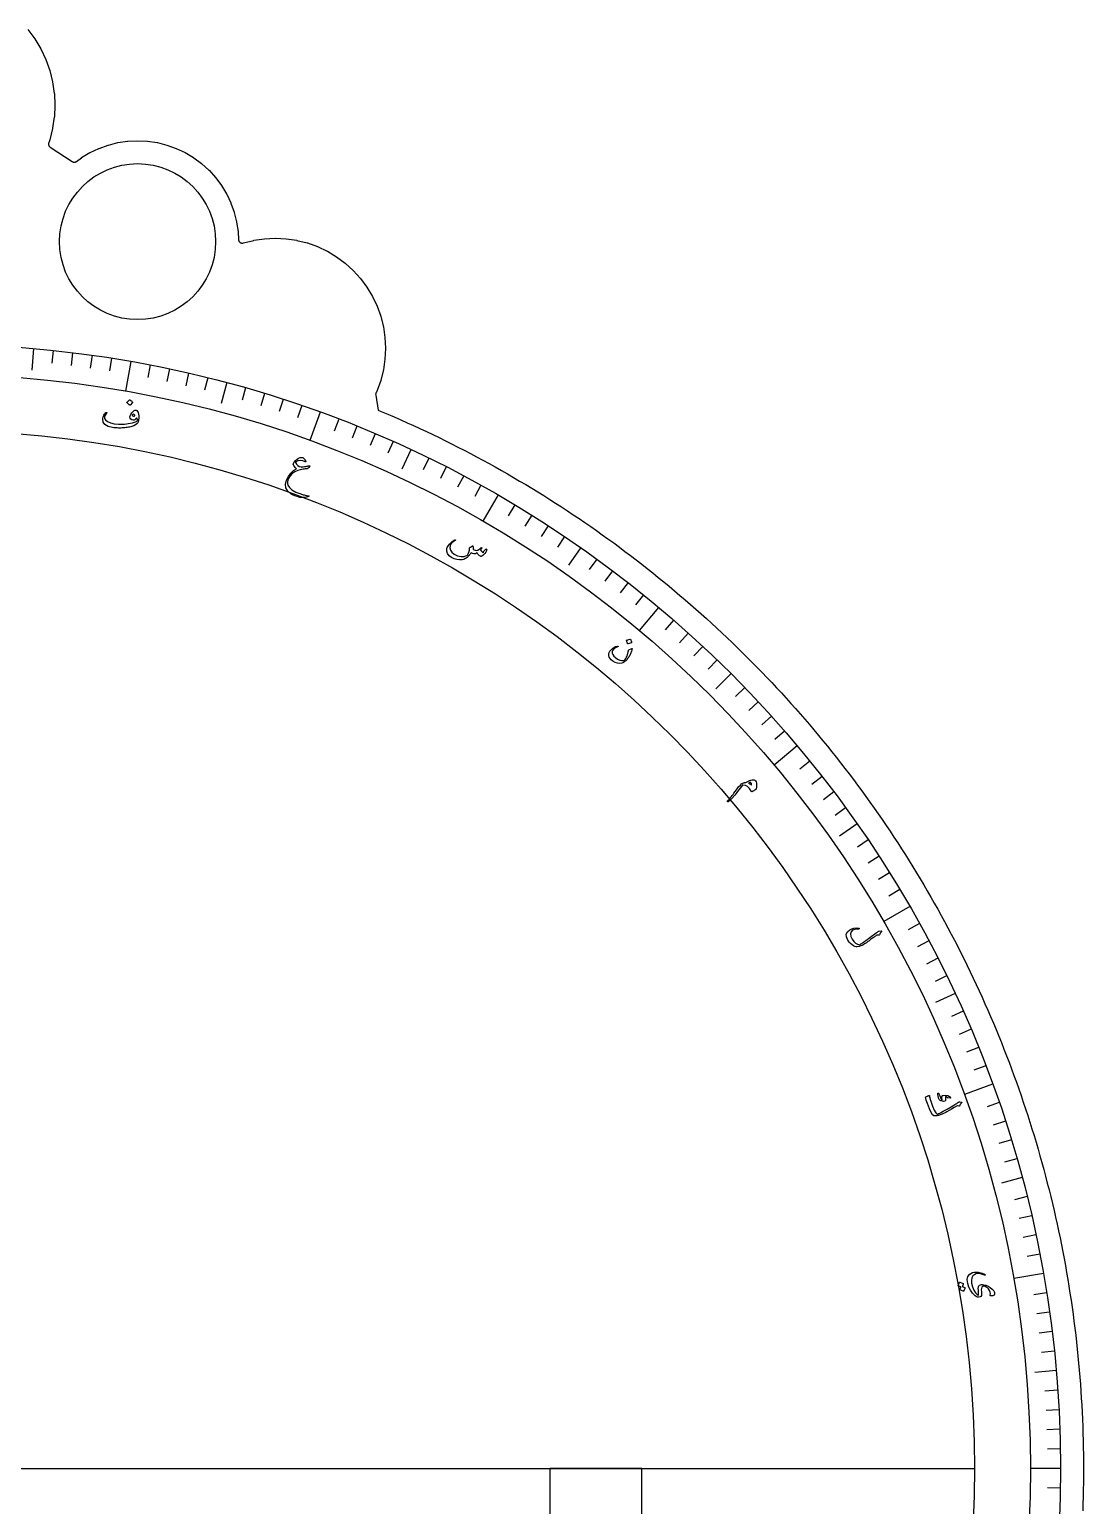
# Model space of a CAD drawing. Header units: millimetres. Extents: x -92 to 92, y -92 to 118.
# Drawn here: x 7.5 to 91.5, y -2.9 to 114.8 of the extents above; entities that cross this region are included whole.
import ezdxf

# ---------------------------------------------------------------- set-up
doc = ezdxf.new("R2010")
doc.units = ezdxf.units.MM
for name, color, linetype in [('CUT_INNER', 6, 'Continuous'), ('CUT_OUTER', 1, 'Continuous'), ('ENGRAVE', 7, 'Continuous'), ('ENGRAVE_FINE', 8, 'Continuous'), ('TEXT', 5, 'Continuous')]:
    doc.layers.add(name, color=color, linetype=linetype)

msp = doc.modelspace()

# ---------------------------------------------------------------- linework, layer by layer
at = {"layer": 'CUT_INNER'}
msp.add_circle((16.104, 97.8606), 6.222, dxfattribs=at)
at = {"layer": 'CUT_OUTER'}
msp.add_lwpolyline([(7.3604, 114.7801), (7.9079, 114.0419), (7.9161, 114.0296), (8.3886, 113.2413), (8.3955, 113.2283), (8.7885, 112.3974), (8.7941, 112.3838), (9.1038, 111.5184), (9.108, 111.5043), (9.3314, 110.6128), (9.3342, 110.5983), (9.4691, 109.6892), (9.4705, 109.6745), (9.5156, 108.7565), (9.5156, 108.7418), (9.4705, 107.8238), (9.4691, 107.8091), (9.3342, 106.8999), (9.3314, 106.8855), (9.108, 105.9939), (9.1038, 105.9799), (9.023, 105.7541), (9.0147, 105.7268), (9.009, 105.6989), (9.006, 105.6706), (9.0056, 105.6421), (9.008, 105.6137), (9.0131, 105.5857), (9.0208, 105.5582), (9.0311, 105.5317), (9.0439, 105.5062), (9.059, 105.482), (9.0763, 105.4594), (9.0957, 105.4385), (9.117, 105.4196), (9.14, 105.4028), (10.8854, 104.2489), (10.9117, 104.2334), (10.9394, 104.2206), (10.9683, 104.2107), (10.9981, 104.2038), (11.0284, 104.2), (11.0589, 104.1993), (11.0893, 104.2016), (11.1194, 104.2071), (11.1487, 104.2156), (11.1771, 104.227), (11.2041, 104.2413), (11.2295, 104.2582), (11.6246, 104.5512), (11.6369, 104.5594), (12.302, 104.9581), (12.315, 104.965), (13.016, 105.2966), (13.0296, 105.3022), (13.7597, 105.5634), (13.7738, 105.5677), (14.526, 105.7561), (14.5404, 105.759), (15.3075, 105.8728), (15.3221, 105.8742), (16.0966, 105.9123), (16.1114, 105.9123), (16.8859, 105.8742), (16.9005, 105.8728), (17.6676, 105.759), (17.682, 105.7561), (18.4342, 105.5677), (18.4483, 105.5634), (19.1784, 105.3022), (19.192, 105.2966), (19.893, 104.965), (19.906, 104.9581), (20.5711, 104.5594), (20.5834, 104.5512), (21.2062, 104.0893), (21.2176, 104.08), (21.7922, 103.5592), (21.8026, 103.5488), (22.3233, 102.9742), (22.3327, 102.9629), (22.7946, 102.34), (22.8028, 102.3278), (23.2014, 101.6626), (23.2084, 101.6497), (23.5399, 100.9487), (23.5456, 100.9351), (23.8068, 100.2049), (23.8111, 100.1909), (23.9995, 99.4386), (24.0024, 99.4242), (24.1161, 98.6572), (24.1176, 98.6425), (24.1477, 98.029), (24.1505, 98.0004), (24.156, 97.9723), (24.1641, 97.9448), (24.1749, 97.9182), (24.1881, 97.8928), (24.2037, 97.8687), (24.2215, 97.8463), (24.2413, 97.8256), (24.2631, 97.807), (24.2865, 97.7905), (24.3114, 97.7763), (24.3376, 97.7645), (24.3647, 97.7553), (24.3926, 97.7487), (24.4211, 97.7449), (24.4497, 97.7437), (24.4783, 97.7453), (24.5067, 97.7496), (24.5345, 97.7566), (24.5413, 97.7587), (25.3632, 97.9646), (25.3776, 97.9674), (26.2157, 98.0918), (26.2304, 98.0932), (27.0766, 98.1348), (27.0914, 98.1348), (27.9376, 98.0932), (27.9523, 98.0918), (28.7904, 97.9674), (28.8048, 97.9646), (29.6267, 97.7587), (29.6408, 97.7544), (30.4386, 97.469), (30.4521, 97.4633), (31.2181, 97.1011), (31.2311, 97.0941), (31.9578, 96.6586), (31.97, 96.6504), (32.6506, 96.1456), (32.662, 96.1363), (33.2898, 95.5673), (33.3002, 95.5569), (33.8692, 94.9291), (33.8785, 94.9177), (34.3832, 94.2372), (34.3914, 94.2249), (34.827, 93.4982), (34.8339, 93.4852), (35.1962, 92.7193), (35.2018, 92.7057), (35.4873, 91.9079), (35.4916, 91.8939), (35.6974, 91.072), (35.7003, 91.0575), (35.8246, 90.2194), (35.8261, 90.2048), (35.8676, 89.3585), (35.8676, 89.3438), (35.8261, 88.4975), (35.8246, 88.4829), (35.7003, 87.6447), (35.6974, 87.6303), (35.4916, 86.8084), (35.4873, 86.7943), (35.2018, 85.9966), (35.1962, 85.983), (35.1108, 85.8024), (35.0992, 85.7743), (35.0905, 85.7453), (35.0848, 85.7155), (35.0822, 85.6852), (35.0826, 85.6549), (35.0861, 85.6248), (35.2866, 84.4217), (35.5336, 84.3185), (36.0503, 84.0989), (36.5656, 83.8761), (37.0796, 83.6502), (37.5922, 83.4211), (38.1033, 83.1889), (38.613, 82.9535), (39.1213, 82.715), (39.6281, 82.4734), (40.1334, 82.2287), (40.6372, 81.9809), (41.1394, 81.73), (41.6401, 81.4761), (42.1393, 81.219), (42.6368, 80.9589), (43.1328, 80.6958), (43.6271, 80.4296), (44.1198, 80.1604), (44.6108, 79.8882), (45.1002, 79.613), (45.5878, 79.3347), (46.0738, 79.0535), (46.558, 78.7693), (47.0404, 78.4822), (47.5211, 78.1921), (48, 77.899), (48.477, 77.603), (48.9523, 77.3041), (49.4257, 77.0023), (49.8972, 76.6976), (50.3669, 76.39), (50.8347, 76.0795), (51.3005, 75.7661), (51.7645, 75.4499), (52.2264, 75.1309), (52.6864, 74.809), (53.1445, 74.4843), (53.6005, 74.1568), (54.0545, 73.8266), (54.5065, 73.4935), (54.9564, 73.1577), (55.4043, 72.8191), (55.85, 72.4778), (56.2937, 72.1337), (56.7352, 71.7869), (57.1746, 71.4375), (57.6119, 71.0853), (58.047, 70.7305), (58.4799, 70.373), (58.9106, 70.0128), (59.3391, 69.65), (59.7653, 69.2846), (60.1893, 68.9166), (60.611, 68.546), (61.0305, 68.1728), (61.4476, 67.797), (61.8625, 67.4187), (62.275, 67.0379), (62.6852, 66.6545), (63.093, 66.2686), (63.4984, 65.8802), (63.9014, 65.4894), (64.3021, 65.096), (64.7003, 64.7003), (65.096, 64.3021), (65.4894, 63.9014), (65.8802, 63.4984), (66.2686, 63.093), (66.6545, 62.6852), (67.0379, 62.275), (67.4187, 61.8625), (67.797, 61.4476), (68.1728, 61.0305), (68.546, 60.611), (68.9166, 60.1893), (69.2846, 59.7653), (69.65, 59.3391), (70.0128, 58.9106), (70.373, 58.4799), (70.7305, 58.047), (71.0853, 57.6119), (71.4375, 57.1746), (71.7869, 56.7352), (72.1337, 56.2937), (72.4778, 55.85), (72.8191, 55.4043), (73.1577, 54.9564), (73.4935, 54.5065), (73.8266, 54.0545), (74.1568, 53.6005), (74.4843, 53.1445), (74.809, 52.6864), (75.1309, 52.2264), (75.4499, 51.7645), (75.7661, 51.3005), (76.0795, 50.8347), (76.39, 50.3669), (76.6976, 49.8972), (77.0023, 49.4257), (77.3041, 48.9523), (77.603, 48.477), (77.899, 48), (78.1921, 47.5211), (78.4822, 47.0404), (78.7693, 46.558), (79.0535, 46.0738), (79.3347, 45.5878), (79.613, 45.1002), (79.8882, 44.6108), (80.1604, 44.1198), (80.4296, 43.6271), (80.6958, 43.1328), (80.9589, 42.6368), (81.219, 42.1393), (81.4761, 41.6401), (81.73, 41.1394), (81.9809, 40.6372), (82.2287, 40.1334), (82.4734, 39.6281), (82.715, 39.1213), (82.9535, 38.613), (83.1889, 38.1033), (83.4211, 37.5922), (83.6502, 37.0796), (83.8761, 36.5656), (84.0989, 36.0503), (84.3185, 35.5336), (84.535, 35.0155), (84.7482, 34.4962), (84.9583, 33.9755), (85.1652, 33.4536), (85.3688, 32.9304), (85.5693, 32.406), (85.7665, 31.8803), (85.9605, 31.3535), (86.1513, 30.8254), (86.3388, 30.2962), (86.5231, 29.7659), (86.7041, 29.2344), (86.8818, 28.7019), (87.0563, 28.1682), (87.2275, 27.6335), (87.3954, 27.0978), (87.56, 26.561), (87.7214, 26.0233), (87.8794, 25.4846), (88.0341, 24.9449), (88.1855, 24.4042), (88.3336, 23.8627), (88.4783, 23.3202), (88.6198, 22.7769), (88.7579, 22.2327), (88.8926, 21.6877), (89.024, 21.1418), (89.1521, 20.5952), (89.2767, 20.0478), (89.3981, 19.4996), (89.516, 18.9507), (89.6306, 18.4011), (89.7419, 17.8508), (89.8497, 17.2998), (89.9542, 16.7481), (90.0552, 16.1959), (90.1529, 15.643), (90.2472, 15.0896), (90.3381, 14.5355), (90.4256, 13.9809), (90.5097, 13.4258), (90.5903, 12.8702), (90.6676, 12.3141), (90.7414, 11.7576), (90.8119, 11.2006), (90.8789, 10.6432), (90.9425, 10.0853), (91.0027, 9.5271), (91.0594, 8.9686), (91.1127, 8.4097), (91.1626, 7.8505), (91.2091, 7.2909), (91.2521, 6.7312), (91.2917, 6.1711), (91.3278, 5.6108), (91.3605, 5.0504), (91.3898, 4.4897), (91.4156, 3.9289), (91.438, 3.3679), (91.4569, 2.8067), (91.4724, 2.2455), (91.4845, 1.6842), (91.4931, 1.1228), (91.4983, 0.5614), (91.5, 0), (91.4983, -0.5614), (91.4931, -1.1228), (91.4845, -1.6842), (91.4724, -2.2455), (91.4569, -2.8067), (91.438, -3.3679)], dxfattribs=at)
at = {"layer": 'ENGRAVE'}
for points in [[(7.8153, 89.3288), (7.6657, 87.6197)], [(15.571, 88.3077), (15.154, 85.9423)], [(23.2083, 86.6146), (22.7643, 84.9574)], [(30.6689, 84.2622), (29.8475, 82.0052)], [(37.8962, 81.2686), (37.1711, 79.7137)], [(44.835, 77.6565), (43.6341, 75.5764)], [(51.4326, 73.4534), (50.4486, 72.048)], [(57.6388, 68.6912), (56.0949, 66.8513)], [(63.4063, 63.4063), (62.1931, 62.1931)], [(68.6912, 57.6388), (66.8513, 56.0949)], [(73.4534, 51.4326), (72.048, 50.4486)], [(77.6565, 44.835), (75.5764, 43.6341)], [(81.2686, 37.8962), (79.7137, 37.1711)], [(84.2622, 30.6689), (82.0052, 29.8475)], [(86.6146, 23.2083), (84.9574, 22.7643)], [(88.3077, 15.571), (85.9423, 15.154)], [(89.3288, 7.8153), (87.6197, 7.6657)], [(-82.8075, 0), (82.8075, 0)], [(-56.3091, 0), (-56.3091, -56.3091), (56.3091, -56.3091), (56.3091, 0)], [(-48.9889, 0), (-48.9889, -48.9889), (48.9889, -48.9889), (48.9889, 0)], [(56.3091, 0), (48.9889, 0)], [(89.67, 0), (87.2681, 0)]]:
    msp.add_lwpolyline(points, dxfattribs=at)
for radius in [89.67, 89.67, 87.2681, 82.8075, 82.8075]:
    msp.add_circle((0, 0), radius, dxfattribs=at)
at = {"layer": 'ENGRAVE_FINE'}
for points in [[(9.3731, 89.1788), (9.2655, 88.155)], [(10.928, 89.0016), (10.8026, 87.9799)], [(12.4797, 88.7973), (12.3364, 87.778)], [(14.0275, 88.566), (13.8664, 87.5493)], [(17.1098, 88.0225), (16.9134, 87.012)], [(18.6434, 87.7105), (18.4294, 86.7036)], [(20.1714, 87.3718), (19.9398, 86.3688)], [(21.6931, 87.0064), (21.4441, 86.0076)], [(24.7164, 86.1963), (24.4327, 85.2068)], [(26.217, 85.7518), (25.916, 84.7675)], [(27.7096, 85.2812), (27.3915, 84.3022)], [(29.1937, 84.7847), (28.8586, 83.8114)], [(32.1349, 83.7142), (31.766, 82.7532)], [(33.591, 83.1406), (33.2054, 82.1862)], [(35.0369, 82.5417), (34.6347, 81.5941)], [(36.4721, 81.9176), (36.0534, 80.9772)], [(39.3087, 80.5949), (38.8575, 79.6697)], [(40.7093, 79.8966), (40.242, 78.9794)], [(42.0975, 79.1739), (41.6143, 78.265)], [(43.4729, 78.4271), (42.9738, 77.5268)], [(46.1835, 76.8622), (45.6533, 75.9798)], [(47.5179, 76.0445), (46.9724, 75.1715)], [(48.8378, 75.2036), (48.2771, 74.3403)], [(50.1428, 74.3398), (49.5672, 73.4864)], [(52.7067, 72.5446), (52.1017, 71.7118)], [(53.9648, 71.6136), (53.3453, 70.7916)], [(55.2064, 70.6609), (54.5726, 69.8498)], [(56.4312, 69.6867), (55.7834, 68.8867)], [(58.8288, 67.6748), (58.1535, 66.8979)], [(60.0009, 66.6378), (59.3122, 65.8728)], [(61.1548, 65.5805), (60.4528, 64.8276)], [(62.29, 64.5032), (61.575, 63.7627)], [(64.5032, 62.29), (63.7627, 61.575)], [(65.5805, 61.1548), (64.8276, 60.4528)], [(66.6378, 60.0009), (65.8728, 59.3122)], [(67.6748, 58.8288), (66.8979, 58.1535)], [(69.6867, 56.4312), (68.8867, 55.7834)], [(70.6609, 55.2064), (69.8498, 54.5726)], [(71.6136, 53.9648), (70.7916, 53.3453)], [(72.5446, 52.7067), (71.7118, 52.1017)], [(74.3398, 50.1428), (73.4864, 49.5672)], [(75.2036, 48.8378), (74.3403, 48.2771)], [(76.0445, 47.5179), (75.1715, 46.9724)], [(76.8622, 46.1835), (75.9798, 45.6533)], [(78.4271, 43.4729), (77.5268, 42.9738)], [(79.1739, 42.0975), (78.265, 41.6143)], [(79.8966, 40.7093), (78.9794, 40.242)], [(80.5949, 39.3087), (79.6697, 38.8575)], [(81.9176, 36.4721), (80.9772, 36.0534)], [(82.5417, 35.0369), (81.5941, 34.6347)], [(83.1406, 33.591), (82.1862, 33.2054)], [(83.7142, 32.1349), (82.7532, 31.766)], [(84.7847, 29.1937), (83.8114, 28.8586)], [(85.2812, 27.7096), (84.3022, 27.3915)], [(85.7518, 26.217), (84.7675, 25.916)], [(86.1963, 24.7164), (85.2068, 24.4327)], [(87.0064, 21.6931), (86.0076, 21.4441)], [(87.3718, 20.1714), (86.3688, 19.9398)], [(87.7105, 18.6434), (86.7036, 18.4294)], [(88.0225, 17.1098), (87.012, 16.9134)], [(88.566, 14.0275), (87.5493, 13.8664)], [(88.7973, 12.4797), (87.778, 12.3364)], [(89.0016, 10.928), (87.9799, 10.8026)], [(89.1788, 9.3731), (88.155, 9.2655)], [(89.4516, 6.2551), (88.4247, 6.1833)], [(89.5471, 4.693), (88.5191, 4.6391)], [(89.6154, 3.1294), (88.5866, 3.0935)], [(89.6563, 1.565), (88.6271, 1.547)], [(89.6563, -1.565), (88.6271, -1.547)]]:
    msp.add_lwpolyline(points, dxfattribs=at)
at = {"layer": 'TEXT'}
for points in [[(15.4658, 85.2332), (15.4707, 85.2365), (15.4769, 85.2378), (15.4845, 85.2373), (15.4935, 85.2348), (15.5534, 85.1975), (15.6084, 85.1551), (15.6586, 85.1076), (15.704, 85.0551), (15.7079, 85.0477), (15.709, 85.0407), (15.7072, 85.0344), (15.7025, 85.0285), (15.5016, 84.81), (15.4948, 84.8051), (15.4871, 84.8051), (15.4785, 84.8098), (15.4692, 84.8192), (15.4611, 84.8274), (15.4482, 84.8399), (15.4305, 84.8565), (15.408, 84.8774), (15.3804, 84.9026), (15.3471, 84.9321), (15.3081, 84.966), (15.2635, 85.0043), (15.2578, 85.0103), (15.2554, 85.0158), (15.2562, 85.0207), (15.2604, 85.025)], [(15.9219, 84.4293), (15.9884, 84.4216), (16.0488, 84.3843), (16.1031, 84.3173), (16.1512, 84.2208), (16.1873, 84.1003), (16.2057, 83.9612), (16.2064, 83.8037), (16.1895, 83.6277), (16.1792, 83.5646), (16.1636, 83.5072), (16.1428, 83.4555), (16.1169, 83.4094), (16.0398, 83.3222), (15.9354, 83.2448), (15.8037, 83.1772), (15.6447, 83.1191), (15.5567, 83.0948), (15.4665, 83.073), (15.3741, 83.0539), (15.2796, 83.0374), (15.1827, 83.0236), (15.0833, 83.0124), (14.9812, 83.0039), (14.8766, 82.9981), (14.772, 82.9946), (14.6702, 82.9933), (14.5711, 82.9941), (14.4747, 82.997), (14.3808, 83.0023), (14.2892, 83.0102), (14.2, 83.0208), (14.1131, 83.0341), (13.7566, 83.1242), (13.5063, 83.263), (13.362, 83.4514), (13.3239, 83.69), (13.33, 83.743), (13.3426, 83.8025), (13.3617, 83.8685), (13.3873, 83.941), (13.4227, 84.0194), (13.4663, 84.094), (13.5182, 84.1648), (13.5784, 84.2317), (13.587, 84.2391), (13.5964, 84.2439), (13.6066, 84.246), (13.6177, 84.2455), (13.6279, 84.2424), (13.6356, 84.2367), (13.6408, 84.2285), (13.6435, 84.2179), (13.6438, 84.2065), (13.6417, 84.1964), (13.6373, 84.1875), (13.6306, 84.1798), (13.5142, 84.0207), (13.4609, 83.8773), (13.4706, 83.7498), (13.5429, 83.6381), (13.7202, 83.5049), (13.9531, 83.4047), (14.2417, 83.337), (14.5862, 83.3013), (14.7394, 83.2966), (14.8941, 83.2989), (15.0504, 83.3082), (15.2083, 83.3244), (15.3676, 83.3477), (15.5283, 83.378), (15.6903, 83.4154), (15.8536, 83.4598), (15.942, 83.4903), (16.0116, 83.5281), (16.0624, 83.5733), (16.0945, 83.6258), (16.0906, 83.6669), (16.0795, 83.7061), (16.0613, 83.7433), (16.0359, 83.7784), (16.0325, 83.7805), (16.0276, 83.7792), (16.0211, 83.7743), (16.0132, 83.7659), (15.952, 83.6998), (15.8887, 83.6534), (15.8233, 83.6266), (15.7558, 83.6196), (15.6386, 83.6399), (15.5549, 83.6908), (15.5047, 83.7724), (15.4879, 83.8848), (15.5057, 83.978), (15.5581, 84.0862), (15.6451, 84.2093), (15.767, 84.3474), (15.8036, 84.3803), (15.8416, 84.4049), (15.8811, 84.4212), (15.9219, 84.4293)], [(15.8715, 83.9645), (15.8864, 83.9768), (15.8926, 83.9908), (15.8903, 84.0063), (15.8793, 84.0236), (15.8303, 84.0694), (15.7828, 84.0871), (15.7368, 84.0769), (15.6924, 84.0385), (15.6851, 84.0256), (15.6818, 84.0136), (15.6825, 84.0025), (15.6871, 83.9924), (15.7275, 83.955), (15.7717, 83.9379), (15.8197, 83.941), (15.8715, 83.9645)], [(29.1682, 80.6566), (29.2222, 80.652), (29.2756, 80.6318), (29.3281, 80.596), (29.3798, 80.5446), (29.4046, 80.5143), (29.4268, 80.4848), (29.4464, 80.4559), (29.4633, 80.4278), (29.4777, 80.4007), (29.4895, 80.3747), (29.4989, 80.3497), (29.5059, 80.326), (29.5083, 80.3044), (29.5005, 80.2945), (29.4823, 80.2963), (29.4538, 80.3099), (29.2711, 80.3907), (29.0828, 80.4133), (28.8893, 80.3777), (28.6908, 80.2838), (28.6833, 80.2757), (28.6799, 80.2657), (28.6807, 80.2538), (28.6857, 80.2399), (28.7692, 80.1139), (28.8721, 80.0132), (28.9945, 79.9377), (29.1365, 79.8873), (29.1639, 79.8831), (29.2011, 79.8831), (29.2483, 79.8874), (29.3055, 79.8959), (29.4117, 79.9168), (29.5055, 79.9351), (29.5869, 79.9508), (29.656, 79.964), (29.7127, 79.9747), (29.757, 79.9829), (29.7889, 79.9887), (29.8083, 79.992), (29.8337, 79.9907), (29.8436, 79.9797), (29.8379, 79.9591), (29.8167, 79.9289), (29.7503, 79.8536), (29.6966, 79.799), (29.6555, 79.7654), (29.6271, 79.7526), (29.5519, 79.746), (29.4712, 79.7359), (29.3851, 79.7222), (29.2936, 79.7049), (29.1966, 79.684), (29.0943, 79.6595), (28.9866, 79.6314), (28.8736, 79.5996), (28.6361, 79.5046), (28.4325, 79.3659), (28.2629, 79.1836), (28.1269, 78.9581), (28.0774, 78.8266), (28.0543, 78.6962), (28.0574, 78.567), (28.0866, 78.4389), (28.2022, 78.2398), (28.4111, 78.0565), (28.7131, 77.8882), (29.1083, 77.7339), (29.1711, 77.7147), (29.2393, 77.6953), (29.3127, 77.6755), (29.3915, 77.6555), (29.4754, 77.6354), (29.5644, 77.6155), (29.6585, 77.5957), (29.7577, 77.5761), (29.7744, 77.5717), (29.7859, 77.5661), (29.7923, 77.5595), (29.7934, 77.5518), (29.7665, 77.5262), (29.6885, 77.5017), (29.5594, 77.4781), (29.3794, 77.455), (29.2719, 77.4456), (29.18, 77.4429), (29.1037, 77.4471), (29.0429, 77.4583), (28.8248, 77.5212), (28.6314, 77.5902), (28.4625, 77.6655), (28.3183, 77.7472), (28.068, 77.9633), (27.9272, 78.2142), (27.8959, 78.5006), (27.9749, 78.8227), (28.1259, 79.1368), (28.309, 79.396), (28.5247, 79.5999), (28.773, 79.7484), (28.6788, 79.839), (28.6057, 79.9227), (28.5537, 79.9997), (28.5229, 80.0699), (28.517, 80.0959), (28.5161, 80.1223), (28.5202, 80.1492), (28.5292, 80.1764), (28.5659, 80.2454), (28.607, 80.3084), (28.6527, 80.3654), (28.7028, 80.4164), (28.8218, 80.5125), (28.9391, 80.5846), (29.0545, 80.6326), (29.1682, 80.6566)], [(43.8649, 73.3335), (43.8774, 73.3429), (43.8891, 73.348), (43.9001, 73.3486), (43.9105, 73.3448), (43.9216, 73.3362), (43.9292, 73.3259), (43.9334, 73.3137), (43.934, 73.2999), (43.929, 73.2547), (43.9142, 73.2038), (43.8897, 73.1472), (43.8555, 73.0848), (43.7895, 72.989), (43.7141, 72.9056), (43.6293, 72.8345), (43.5352, 72.7758), (43.5081, 72.7643), (43.4824, 72.7582), (43.458, 72.7576), (43.4349, 72.7625), (43.363, 72.7994), (43.2956, 72.856), (43.2328, 72.9325), (43.1744, 73.0288), (43.0441, 72.9726), (42.9203, 72.957), (42.8029, 72.9821), (42.6918, 73.0479), (42.6529, 72.9898), (42.6139, 72.935), (42.5746, 72.8834), (42.5351, 72.8351), (42.4951, 72.7896), (42.4545, 72.7467), (42.4132, 72.7063), (42.3713, 72.6684), (42.2881, 72.6045), (42.1967, 72.554), (42.0971, 72.5167), (41.9894, 72.4928), (41.761, 72.4767), (41.5423, 72.4985), (41.333, 72.5581), (41.1328, 72.6556), (40.9318, 72.8087), (40.8033, 72.9842), (40.7473, 73.1828), (40.7638, 73.4045), (40.788, 73.4743), (40.828, 73.5504), (40.8836, 73.6329), (40.955, 73.7218), (41.042, 73.8144), (41.1426, 73.905), (41.2568, 73.9937), (41.3848, 74.0803), (41.3939, 74.0852), (41.4029, 74.0872), (41.4118, 74.0866), (41.4205, 74.0831), (41.4282, 74.0778), (41.434, 74.0717), (41.438, 74.0648), (41.44, 74.057), (41.4391, 74.0478), (41.4359, 74.0395), (41.4302, 74.032), (41.4222, 74.0253), (41.2556, 73.908), (41.1324, 73.8038), (41.0525, 73.7128), (41.0158, 73.6351), (40.996, 73.4297), (41.0425, 73.2462), (41.1551, 73.0846), (41.3339, 72.9445), (41.6168, 72.8068), (41.8876, 72.7443), (42.1469, 72.7573), (42.395, 72.8459), (42.4612, 72.9609), (42.513, 73.0928), (42.5502, 73.2418), (42.5729, 73.4078), (42.5738, 73.4255), (42.5771, 73.4398), (42.5828, 73.4508), (42.5908, 73.4586), (42.6247, 73.4815), (42.6567, 73.503), (42.6869, 73.5228), (42.7153, 73.5411), (42.7416, 73.5575), (42.7656, 73.5716), (42.7873, 73.5835), (42.8068, 73.5931), (42.8166, 73.5962), (42.8244, 73.5953), (42.8303, 73.5902), (42.8343, 73.5809), (42.8356, 73.5749), (42.8371, 73.5659), (42.8387, 73.5539), (42.8406, 73.539), (42.8422, 73.5213), (42.8434, 73.501), (42.844, 73.4782), (42.844, 73.4528), (42.8453, 73.4033), (42.8488, 73.3658), (42.8546, 73.3404), (42.8626, 73.3271), (42.9332, 73.2774), (43.0148, 73.2465), (43.1075, 73.2345), (43.2114, 73.2411), (43.2581, 73.2587), (43.317, 73.2978), (43.3883, 73.3584), (43.4718, 73.4405), (43.4798, 73.4482), (43.4891, 73.4533), (43.4997, 73.4557), (43.5116, 73.4554), (43.5219, 73.4536), (43.5306, 73.4499), (43.5376, 73.4443), (43.543, 73.4367), (43.5434, 73.4125), (43.5277, 73.3766), (43.4959, 73.3292), (43.4481, 73.2701), (43.4848, 73.2007), (43.5325, 73.1411), (43.5913, 73.0912), (43.6612, 73.0509), (43.6727, 73.0722), (43.6801, 73.0907), (43.6834, 73.1063), (43.6825, 73.119), (43.6805, 73.1318), (43.6813, 73.1429), (43.685, 73.1522), (43.6915, 73.1599)], [(55.3669, 66.1563), (55.3728, 66.1568), (55.3789, 66.1549), (55.3853, 66.1507), (55.3918, 66.1441), (55.4251, 66.0822), (55.4518, 66.0183), (55.4718, 65.9524), (55.4851, 65.8844), (55.4848, 65.876), (55.4823, 65.8695), (55.4776, 65.8648), (55.4706, 65.8621), (55.1885, 65.771), (55.1801, 65.7702), (55.1734, 65.7739), (55.1684, 65.7822), (55.165, 65.7951), (55.162, 65.8062), (55.157, 65.8233), (55.1499, 65.8465), (55.1408, 65.8757), (55.1293, 65.9111), (55.1151, 65.9532), (55.0982, 66.0018), (55.0785, 66.057), (55.0765, 66.0651), (55.0771, 66.071), (55.0803, 66.0748), (55.086, 66.0765)], [(55.5213, 65.3776), (55.5065, 65.317), (55.4894, 65.255), (55.47, 65.1917), (55.4484, 65.1271), (55.4239, 65.0611), (55.396, 64.9937), (55.3646, 64.9249), (55.3298, 64.8546), (55.2931, 64.7864), (55.254, 64.7211), (55.2124, 64.6586), (55.1684, 64.5991), (55.1218, 64.5423), (55.0725, 64.4881), (55.0205, 64.4364), (54.9658, 64.3873), (54.904, 64.3396), (54.8415, 64.3), (54.7785, 64.2685), (54.7148, 64.2452), (54.5415, 64.216), (54.3617, 64.2338), (54.1754, 64.2984), (53.9821, 64.4098), (53.8578, 64.5086), (53.7646, 64.6141), (53.7023, 64.7262), (53.6711, 64.8452), (53.6718, 64.9642), (53.7005, 65.0804), (53.757, 65.1939), (53.8416, 65.3046), (53.95, 65.4065), (54.0709, 65.4904), (54.2046, 65.5564), (54.351, 65.6042), (54.3705, 65.6073), (54.3856, 65.6056), (54.396, 65.599), (54.402, 65.5877), (54.4038, 65.5727), (54.397, 65.5596), (54.3814, 65.5483), (54.3572, 65.5389), (54.1895, 65.4651), (54.0641, 65.3771), (53.9809, 65.2751), (53.9397, 65.1593), (53.9397, 65.0391), (53.9808, 64.919), (54.063, 64.7989), (54.1861, 64.6788), (54.358, 64.5611), (54.5345, 64.4838), (54.7159, 64.4468), (54.9024, 64.4502), (54.9074, 64.4516), (54.9131, 64.4551), (54.9195, 64.4608), (54.9267, 64.4685), (54.9768, 64.5347), (55.026, 64.6195), (55.0743, 64.7231), (55.1215, 64.8454), (55.1432, 64.9087), (55.1627, 64.9682), (55.18, 65.0238), (55.195, 65.0756), (55.2077, 65.1236), (55.2175, 65.1677), (55.2245, 65.2079), (55.2288, 65.2442), (55.2318, 65.2625), (55.2371, 65.2772), (55.2449, 65.2882), (55.255, 65.2957), (55.4895, 65.4176), (55.5059, 65.4224), (55.5166, 65.4173), (55.5218, 65.4024), (55.5213, 65.3776)], [(64.6, 54.7311), (64.6461, 54.7584), (64.6929, 54.7844), (64.7406, 54.8092), (64.789, 54.8327), (64.8382, 54.8544), (64.888, 54.8737), (64.9386, 54.8906), (64.9898, 54.905), (65.0885, 54.9243), (65.1734, 54.9297), (65.2445, 54.9212), (65.3019, 54.8989), (65.3657, 54.8451), (65.4111, 54.7649), (65.4379, 54.6585), (65.446, 54.5259), (65.4455, 54.4871), (65.4438, 54.4485), (65.4409, 54.4099), (65.4368, 54.3715), (65.4317, 54.3331), (65.4256, 54.2944), (65.4186, 54.2556), (65.4108, 54.2165), (65.4051, 54.1952), (65.3971, 54.1773), (65.3868, 54.1629), (65.3742, 54.1519), (65.3151, 54.1174), (65.2622, 54.0869), (65.2153, 54.0604), (65.1745, 54.0379), (65.1405, 54.0195), (65.1138, 54.0057), (65.0943, 53.9962), (65.0822, 53.9913), (65.0643, 53.989), (65.0489, 53.9925), (65.0362, 54.002), (65.0261, 54.0175), (64.8905, 54.2364), (64.7319, 54.3928), (64.5509, 54.4865), (64.3478, 54.5174), (64.3281, 54.515), (64.3114, 54.5092), (64.2976, 54.4999), (64.2867, 54.4872), (64.1541, 54.2991), (64.0127, 54.1073), (63.8626, 53.9117), (63.7038, 53.7123), (63.4828, 53.4525), (63.3124, 53.279), (63.1927, 53.1914), (63.1239, 53.1897), (63.1158, 53.2057), (63.1189, 53.2265), (63.1331, 53.2519), (63.1585, 53.282), (63.2153, 53.3402), (63.2729, 53.4028), (63.3311, 53.4696), (63.39, 53.5407), (63.4497, 53.6158), (63.5103, 53.6942), (63.5717, 53.7762), (63.6339, 53.8615), (63.8427, 54.148), (64.0147, 54.3671), (64.1503, 54.5186), (64.2498, 54.6022), (64.3019, 54.6343), (64.3518, 54.6615), (64.3996, 54.6839), (64.4453, 54.7014), (64.4884, 54.7147), (64.5286, 54.724), (64.5658, 54.7295), (64.6, 54.7311)], [(64.8042, 54.679), (64.8336, 54.6638), (64.8633, 54.6467), (64.8933, 54.6277), (64.9235, 54.6067), (64.9538, 54.5839), (64.9842, 54.5595), (65.0146, 54.5335), (65.0449, 54.5058), (65.0415, 54.5777), (65.0314, 54.6337), (65.0146, 54.6739), (64.9912, 54.6982), (64.9503, 54.7163), (64.9056, 54.7191), (64.8569, 54.7067), (64.8042, 54.679)], [(75.3651, 42.8822), (75.3768, 42.882), (75.3869, 42.879), (75.3952, 42.8731), (75.4019, 42.8643), (75.4057, 42.8538), (75.4055, 42.843), (75.4011, 42.8318), (75.3927, 42.8202), (75.3423, 42.7554), (75.3019, 42.6939), (75.2714, 42.6358), (75.251, 42.5809), (75.2425, 42.5632), (75.2278, 42.5513), (75.2071, 42.5452), (75.1803, 42.5447), (75.1664, 42.5463), (75.153, 42.5477), (75.1402, 42.5489), (75.128, 42.5499), (75.1165, 42.5509), (75.1059, 42.5519), (75.0963, 42.553), (75.0876, 42.5541), (75.0721, 42.5555), (75.0557, 42.5534), (75.0384, 42.5479), (75.0201, 42.539), (74.9724, 42.5074), (74.9208, 42.4721), (74.8653, 42.4332), (74.806, 42.3906), (74.7426, 42.3446), (74.6752, 42.2954), (74.6036, 42.2429), (74.528, 42.1871), (74.4532, 42.1303), (74.3825, 42.0775), (74.316, 42.0288), (74.2536, 41.984), (74.1952, 41.9431), (74.1408, 41.9055), (74.0904, 41.8715), (74.044, 41.8408), (73.9032, 41.7562), (73.7611, 41.6914), (73.6179, 41.6462), (73.4736, 41.6205), (73.3796, 41.6218), (73.2782, 41.6485), (73.1694, 41.7005), (73.0531, 41.7779), (72.9409, 41.8694), (72.8459, 41.9612), (72.7682, 42.0534), (72.7077, 42.146), (72.6017, 42.4045), (72.5924, 42.6288), (72.6802, 42.8194), (72.8655, 42.9764), (73.0264, 43.0545), (73.2005, 43.1029), (73.3879, 43.1214), (73.5885, 43.1097), (73.6012, 43.1073), (73.6109, 43.1026), (73.6176, 43.0957), (73.6212, 43.0865), (73.6231, 43.0756), (73.6226, 43.0662), (73.6198, 43.0583), (73.6147, 43.0519), (73.6059, 43.0444), (73.5963, 43.0392), (73.5857, 43.0364), (73.5742, 43.0359), (73.4083, 43.027), (73.2733, 43.0085), (73.1691, 42.9806), (73.0958, 42.9435), (72.9713, 42.8066), (72.9249, 42.6418), (72.9563, 42.449), (73.0652, 42.2278), (73.1968, 42.0478), (73.3391, 41.9121), (73.4923, 41.8206), (73.6567, 41.7735), (73.7057, 41.8042), (73.7621, 41.8414), (73.8262, 41.8849), (73.8977, 41.9349), (73.9768, 41.9916), (74.0636, 42.0553), (74.1581, 42.126), (74.2602, 42.2037), (74.3662, 42.2827), (74.4708, 42.3599), (74.574, 42.4354), (74.6759, 42.5093), (74.7764, 42.5812), (74.8757, 42.651), (74.9738, 42.7188), (75.0708, 42.7844), (75.1617, 42.8518), (75.1732, 42.8576), (75.1845, 42.8619), (75.1958, 42.8646), (75.207, 42.8659)], [(81.7871, 29.1795), (81.7601, 29.1497), (81.7352, 29.1197), (81.7122, 29.0896), (81.6913, 29.0593), (81.6725, 29.0286), (81.6559, 28.9974), (81.6414, 28.9657), (81.6291, 28.9333), (81.6206, 28.9196), (81.6079, 28.9115), (81.591, 28.9091), (81.5699, 28.9123), (81.4561, 28.9363), (81.444, 28.9383), (81.4341, 28.9392), (81.4262, 28.9391), (81.4205, 28.9379), (81.1863, 28.7962), (80.974, 28.6701), (80.7836, 28.5595), (80.615, 28.4644), (80.4686, 28.3849), (80.3443, 28.3213), (80.2423, 28.2735), (80.1626, 28.2414), (80.0098, 28.1876), (79.9604, 28.1733), (79.91, 28.1612), (79.8586, 28.1514), (79.8062, 28.1438), (79.7527, 28.1387), (79.698, 28.1362), (79.6422, 28.1363), (79.5852, 28.1391), (79.4783, 28.2063), (79.3551, 28.3938), (79.2148, 28.7013), (79.0558, 29.1285), (79.0112, 29.2637), (78.9731, 29.3901), (78.9416, 29.5075), (78.9168, 29.6161), (78.9174, 29.627), (78.9208, 29.636), (78.9272, 29.643), (78.9366, 29.6481), (78.9829, 29.6687), (79.0252, 29.6871), (79.0635, 29.7033), (79.0977, 29.7174), (79.1283, 29.7294), (79.1556, 29.7396), (79.1796, 29.7478), (79.2004, 29.7542), (79.2123, 29.7572), (79.2203, 29.7555), (79.2241, 29.7493), (79.224, 29.7384), (79.2292, 29.6581), (79.2479, 29.5591), (79.28, 29.4414), (79.3254, 29.305), (79.4734, 28.9021), (79.6068, 28.5932), (79.7267, 28.3786), (79.834, 28.2586), (79.9288, 28.2923), (80.0943, 28.3726), (80.3305, 28.4997), (80.6373, 28.6737), (80.9432, 28.8511), (81.1741, 28.9867), (81.3301, 29.0801), (81.4112, 29.1312), (81.4331, 29.146), (81.4536, 29.1599), (81.4727, 29.1727), (81.4904, 29.1847), (81.5065, 29.1956), (81.5207, 29.2054), (81.5332, 29.2141), (81.5438, 29.2217), (81.5677, 29.2365), (81.5921, 29.2462), (81.6171, 29.2507), (81.6426, 29.2499), (81.7825, 29.2318), (81.7923, 29.2296), (81.7994, 29.2261), (81.804, 29.2213), (81.806, 29.215), (81.8047, 29.206), (81.801, 29.1971), (81.7952, 29.1883), (81.7871, 29.1795)], [(80.9104, 29.5829), (80.9117, 29.5767), (80.9113, 29.5707), (80.909, 29.565), (80.9049, 29.5594), (80.9004, 29.5565), (80.8953, 29.5542), (80.8896, 29.5525), (80.8831, 29.5515), (80.6944, 29.5574), (80.6748, 29.5593), (80.6589, 29.5631), (80.6467, 29.5686), (80.6383, 29.576), (80.6127, 29.6114), (80.5859, 29.6396), (80.5576, 29.6606), (80.5281, 29.6745), (80.5153, 29.6747), (80.5054, 29.6643), (80.4985, 29.6436), (80.4946, 29.6123), (80.4951, 29.5926), (80.4961, 29.5724), (80.4978, 29.5517), (80.5, 29.5306), (80.5029, 29.5089), (80.5065, 29.4864), (80.5109, 29.463), (80.5161, 29.4387), (80.5123, 29.3472), (80.4542, 29.2971), (80.3419, 29.2886), (80.1753, 29.3212), (80.1224, 29.3403), (80.0786, 29.3619), (80.044, 29.3859), (80.0187, 29.4124), (79.9987, 29.4445), (79.9782, 29.4913), (79.957, 29.5529), (79.9351, 29.6294), (79.9247, 29.6687), (79.9162, 29.7065), (79.9095, 29.7428), (79.9047, 29.7775), (79.9012, 29.8106), (79.8984, 29.8417), (79.8963, 29.8708), (79.895, 29.898), (79.8977, 29.9161), (79.9032, 29.9304), (79.9114, 29.9408), (79.9224, 29.9473), (79.9353, 29.9499), (79.9462, 29.9474), (79.9551, 29.9396), (79.9619, 29.9266), (79.9811, 29.8843), (80.002, 29.836), (80.0247, 29.7816), (80.0491, 29.7213), (80.0945, 29.6087), (80.1341, 29.5222), (80.168, 29.462), (80.1961, 29.428), (80.2016, 29.4243), (80.2075, 29.4233), (80.2136, 29.4251), (80.2201, 29.4297), (80.2236, 29.4341), (80.2258, 29.4407), (80.2267, 29.4495), (80.2264, 29.4604), (80.2148, 29.559), (80.2117, 29.6009), (80.2137, 29.6385), (80.2208, 29.6718), (80.233, 29.7007), (80.2499, 29.7276), (80.2703, 29.7474), (80.2943, 29.7601), (80.3218, 29.7656), (80.5181, 29.7732), (80.6817, 29.7454), (80.8125, 29.6819), (80.9104, 29.5829)], [(84.0702, 13.8499), (84.088, 13.9618), (84.0697, 14.0803), (84.0153, 14.2054), (83.9249, 14.3369), (83.8462, 14.4165), (83.7579, 14.4788), (83.66, 14.5238), (83.5524, 14.5514), (83.5317, 14.5524), (83.5108, 14.5492), (83.4899, 14.5418), (83.4688, 14.5301), (83.4082, 14.4664), (83.3706, 14.3709), (83.356, 14.2434), (83.3642, 14.0841), (83.3736, 13.927), (83.3623, 13.81), (83.3304, 13.733), (83.2781, 13.6961), (83.1595, 13.6735), (83.0497, 13.6793), (82.9486, 13.7134), (82.8561, 13.7759), (82.6502, 13.988), (82.4846, 14.2223), (82.3592, 14.4789), (82.2737, 14.7583), (82.2392, 15.0739), (82.2912, 15.3246), (82.4303, 15.5109), (82.6571, 15.6328), (82.7887, 15.6622), (82.936, 15.6704), (83.0991, 15.6573), (83.278, 15.6225), (83.3286, 15.6082), (83.3777, 15.5929), (83.4253, 15.5767), (83.4714, 15.5596), (83.5162, 15.5413), (83.56, 15.5218), (83.6027, 15.501), (83.6444, 15.4789), (83.6623, 15.4662), (83.671, 15.4535), (83.6704, 15.4407), (83.6606, 15.428), (83.647, 15.4194), (83.6327, 15.4152), (83.6175, 15.4156), (83.6014, 15.4204), (83.3613, 15.5143), (83.1524, 15.5571), (82.9747, 15.5493), (82.8284, 15.4914), (82.686, 15.3669), (82.5987, 15.2072), (82.5663, 15.0122), (82.5886, 14.7816), (82.6636, 14.4945), (82.7697, 14.2424), (82.9071, 14.0251), (83.0763, 13.8424), (83.0897, 13.832), (83.1019, 13.8292), (83.1128, 13.8342), (83.1225, 13.8468), (83.1364, 13.8938), (83.1417, 13.9723), (83.1382, 14.0823), (83.1259, 14.2237), (83.119, 14.3686), (83.1332, 14.4826), (83.1686, 14.5657), (83.2253, 14.618), (83.297, 14.6503), (83.3748, 14.6694), (83.4587, 14.6754), (83.5488, 14.6681), (83.7306, 14.6251), (83.9039, 14.5512), (84.0686, 14.4463), (84.2245, 14.3104), (84.2622, 14.2735), (84.2955, 14.2372), (84.3246, 14.2013), (84.3494, 14.166), (84.3701, 14.1315), (84.3868, 14.098), (84.3996, 14.0655), (84.4084, 14.034), (84.4175, 13.9067), (84.3757, 13.8209), (84.2831, 13.7767), (84.1397, 13.7738), (84.0995, 13.7828), (84.0745, 13.7985), (84.0648, 13.8208), (84.0702, 13.8499)], [(82.0356, 14.4354), (82.0404, 14.4322), (82.0438, 14.427), (82.0459, 14.4199), (82.0466, 14.411), (82.0401, 14.3775), (82.0322, 14.3447), (82.0229, 14.3127), (82.0122, 14.2815), (81.9999, 14.2509), (81.9859, 14.2206), (81.9701, 14.1906), (81.9526, 14.161), (81.9467, 14.1548), (81.94, 14.1514), (81.9324, 14.1507), (81.9238, 14.1527), (81.6497, 14.2626), (81.6457, 14.2662), (81.6447, 14.2724), (81.6465, 14.2811), (81.6512, 14.2924), (81.656, 14.3004), (81.6623, 14.3132), (81.67, 14.3307), (81.6792, 14.353), (81.69, 14.3804), (81.7026, 14.4129), (81.717, 14.4508), (81.7332, 14.4939), (81.5197, 14.5805), (81.5128, 14.585), (81.5101, 14.5919), (81.5116, 14.6012), (81.5173, 14.6128), (81.5222, 14.6229), (81.5294, 14.6388), (81.539, 14.6604), (81.5508, 14.6877), (81.5649, 14.7212), (81.5812, 14.7613), (81.5996, 14.8079), (81.6202, 14.8611), (81.6242, 14.867), (81.6287, 14.87), (81.6337, 14.8703), (81.6391, 14.8678), (81.9049, 14.7548), (81.9097, 14.7515), (81.9131, 14.7464), (81.9152, 14.7393), (81.916, 14.7304), (81.9119, 14.7021), (81.9063, 14.6743), (81.8991, 14.6471), (81.8903, 14.6204), (81.8802, 14.5944), (81.8689, 14.5689), (81.8564, 14.5441), (81.8428, 14.5199)]]:
    msp.add_lwpolyline(points, close=True, dxfattribs=at)

doc.saveas('drawing.dxf')
